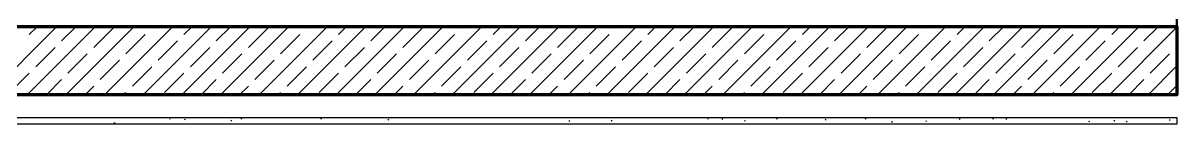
# Model space of a CAD drawing. Header units: metres. Extents: x -4 to 32.3, y -2.1 to 8.5.
# Drawn here: x 29.739 to 32.272, y 2.808 to 3.025 of the extents above; entities that cross this region are included whole.
import ezdxf

# ---------------------------------------------------------------- set-up
doc = ezdxf.new("R2010")
doc.units = ezdxf.units.M
for name, color, linetype, lineweight in [('A-KRESKOWANIE', 8, 'Continuous', 18), ('A-SCIANY-IZOL', 4, 'Continuous', 35), ('A-SCIANY-WYK', 8, 'Continuous', 18), ('A-STROPY', 7, 'Continuous', 50)]:
    doc.layers.add(name, color=color, linetype=linetype, lineweight=lineweight)

msp = doc.modelspace()

# ---------------------------------------------------------------- linework, layer by layer
at = {"layer": 'A-KRESKOWANIE', "lineweight": 25, "ltscale": 0.02}
for points in [[(29.6626, 2.873), (29.8126, 3.023)], [(29.7475, 2.873), (29.8975, 3.023)], [(29.7524, 3.0052), (29.7702, 3.023)], [(29.8231, 2.9911), (29.855, 3.023)], [(29.8323, 2.873), (29.9823, 3.023)], [(29.8938, 2.9769), (29.9362, 3.0193)], [(29.9172, 2.873), (30.0672, 3.023)], [(30.002, 2.873), (30.152, 3.023)], [(30.0211, 3.0193), (30.0247, 3.023)], [(30.0869, 2.873), (30.2369, 3.023)], [(30.0918, 3.0052), (30.1096, 3.023)], [(30.1625, 2.9911), (30.1944, 3.023)], [(30.1717, 2.873), (30.3217, 3.023)], [(30.2332, 2.9769), (30.2756, 3.0193)], [(30.2566, 2.873), (30.4066, 3.023)], [(30.3414, 2.873), (30.4914, 3.023)], [(30.3605, 3.0193), (30.3641, 3.023)], [(30.4263, 2.873), (30.5763, 3.023)], [(30.4312, 3.0052), (30.449, 3.023)], [(30.5019, 2.9911), (30.5338, 3.023)], [(30.5111, 2.873), (30.6611, 3.023)], [(30.5726, 2.9769), (30.615, 3.0193)], [(30.596, 2.873), (30.746, 3.023)], [(30.6808, 2.873), (30.8308, 3.023)], [(30.6999, 3.0193), (30.7036, 3.023)], [(30.7657, 2.873), (30.9157, 3.023)], [(30.7706, 3.0052), (30.7884, 3.023)], [(30.8413, 2.9911), (30.8733, 3.023)], [(30.8505, 2.873), (31.0005, 3.023)], [(30.912, 2.9769), (30.9545, 3.0193)], [(30.9354, 2.873), (31.0854, 3.023)], [(31.0202, 2.873), (31.1702, 3.023)], [(31.0393, 3.0193), (31.043, 3.023)], [(31.1051, 2.873), (31.2551, 3.023)], [(31.11, 3.0052), (31.1278, 3.023)], [(31.1807, 2.9911), (31.2127, 3.023)], [(31.1899, 2.873), (31.3399, 3.023)], [(31.2514, 2.9769), (31.2939, 3.0193)], [(31.2748, 2.873), (31.4248, 3.023)], [(31.3597, 2.873), (31.5097, 3.023)], [(31.3787, 3.0193), (31.3824, 3.023)], [(31.4445, 2.873), (31.5945, 3.023)], [(31.4494, 3.0052), (31.4672, 3.023)], [(31.5201, 2.9911), (31.5521, 3.023)], [(31.5294, 2.873), (31.6794, 3.023)], [(31.5909, 2.9769), (31.6333, 3.0193)], [(31.6142, 2.873), (31.7642, 3.023)], [(31.6991, 2.873), (31.8491, 3.023)], [(31.7181, 3.0193), (31.7218, 3.023)], [(31.7839, 2.873), (31.9339, 3.023)], [(31.7888, 3.0052), (31.8066, 3.023)], [(31.8596, 2.9911), (31.8915, 3.023)], [(31.8688, 2.873), (32.0188, 3.023)], [(31.9303, 2.9769), (31.9727, 3.0193)], [(31.9536, 2.873), (32.1036, 3.023)], [(32.0385, 2.873), (32.1885, 3.023)], [(32.0575, 3.0193), (32.0612, 3.023)], [(32.1233, 2.873), (32.2715, 3.0212)], [(32.1283, 3.0052), (32.1461, 3.023)], [(32.199, 2.9911), (32.2309, 3.023)], [(29.9645, 2.9628), (30.0069, 3.0052)], [(30.0352, 2.9486), (30.0776, 2.9911)], [(30.3039, 2.9628), (30.3463, 3.0052)], [(30.3746, 2.9486), (30.4171, 2.9911)], [(30.6433, 2.9628), (30.6858, 3.0052)], [(30.714, 2.9486), (30.7565, 2.9911)], [(30.9827, 2.9628), (31.0252, 3.0052)], [(31.0535, 2.9486), (31.0959, 2.9911)], [(31.3222, 2.9628), (31.3646, 3.0052)], [(31.3929, 2.9486), (31.4353, 2.9911)], [(31.6616, 2.9628), (31.704, 3.0052)], [(31.7323, 2.9486), (31.7747, 2.9911)], [(32.001, 2.9628), (32.0434, 3.0052)], [(32.0717, 2.9486), (32.1141, 2.9911)], [(29.7665, 2.9345), (29.8089, 2.9769)], [(30.1059, 2.9345), (30.1484, 2.9769)], [(30.4453, 2.9345), (30.4878, 2.9769)], [(30.7848, 2.9345), (30.8272, 2.9769)], [(31.1242, 2.9345), (31.1666, 2.9769)], [(31.4636, 2.9345), (31.506, 2.9769)], [(31.803, 2.9345), (31.8454, 2.9769)], [(32.1424, 2.9345), (32.1848, 2.9769)], [(32.2697, 2.9769), (32.2715, 2.9788)], [(29.8372, 2.9204), (29.8797, 2.9628)], [(29.9079, 2.9062), (29.9504, 2.9486)], [(30.1766, 2.9204), (30.2191, 2.9628)], [(30.2474, 2.9062), (30.2898, 2.9486)], [(30.5161, 2.9204), (30.5585, 2.9628)], [(30.5868, 2.9062), (30.6292, 2.9486)], [(30.8555, 2.9204), (30.8979, 2.9628)], [(30.9262, 2.9062), (30.9686, 2.9486)], [(31.1949, 2.9204), (31.2373, 2.9628)], [(31.2656, 2.9062), (31.308, 2.9486)], [(31.5343, 2.9204), (31.5767, 2.9628)], [(31.605, 2.9062), (31.6474, 2.9486)], [(31.8737, 2.9204), (31.9161, 2.9628)], [(31.9444, 2.9062), (31.9868, 2.9486)], [(32.2131, 2.9204), (32.2555, 2.9628)], [(29.7099, 2.8779), (29.7524, 2.9204)], [(29.9787, 2.8921), (30.0211, 2.9345)], [(30.0494, 2.8779), (30.0918, 2.9204)], [(30.3181, 2.8921), (30.3605, 2.9345)], [(30.3888, 2.8779), (30.4312, 2.9204)], [(30.6575, 2.8921), (30.6999, 2.9345)], [(30.7282, 2.8779), (30.7706, 2.9204)], [(30.9969, 2.8921), (31.0393, 2.9345)], [(31.0676, 2.8779), (31.11, 2.9204)], [(31.3363, 2.8921), (31.3787, 2.9345)], [(31.407, 2.8779), (31.4494, 2.9204)], [(31.6757, 2.8921), (31.7181, 2.9345)], [(31.7464, 2.8779), (31.7888, 2.9204)], [(32.0151, 2.8921), (32.0575, 2.9345)], [(32.0858, 2.8779), (32.1283, 2.9204)], [(32.2082, 2.873), (32.2715, 2.9363)], [(29.7899, 2.873), (29.8231, 2.9062)], [(29.8747, 2.873), (29.8938, 2.8921)], [(30.1293, 2.873), (30.1625, 2.9062)], [(30.2141, 2.873), (30.2332, 2.8921)], [(30.4687, 2.873), (30.5019, 2.9062)], [(30.5536, 2.873), (30.5726, 2.8921)], [(30.8081, 2.873), (30.8413, 2.9062)], [(30.893, 2.873), (30.912, 2.8921)], [(31.1475, 2.873), (31.1807, 2.9062)], [(31.2324, 2.873), (31.2514, 2.8921)], [(31.4869, 2.873), (31.5201, 2.9062)], [(31.5718, 2.873), (31.5909, 2.8921)], [(31.8263, 2.873), (31.8596, 2.9062)], [(31.9112, 2.873), (31.9303, 2.8921)], [(32.1658, 2.873), (32.199, 2.9062)], [(32.2506, 2.873), (32.2697, 2.8921)], [(29.9596, 2.873), (29.9645, 2.8779)], [(30.299, 2.873), (30.3039, 2.8779)], [(30.6384, 2.873), (30.6433, 2.8779)], [(30.9778, 2.873), (30.9827, 2.8779)], [(31.3172, 2.873), (31.3222, 2.8779)], [(31.6566, 2.873), (31.6616, 2.8779)], [(31.9961, 2.873), (32.001, 2.8779)], [(29.9381, 2.8116), (29.9405, 2.8119)], [(30.0618, 2.8184), (30.0605, 2.8203)], [(30.0947, 2.8173), (30.0934, 2.8193)], [(30.1949, 2.816), (30.1972, 2.8169)], [(30.2187, 2.8196), (30.2166, 2.8206)], [(30.3941, 2.8196), (30.3919, 2.8205)], [(30.5403, 2.8174), (30.5417, 2.8193)], [(30.9389, 2.8143), (30.9376, 2.8164)], [(31.0305, 2.8149), (31.0318, 2.817)], [(31.2436, 2.8191), (31.2415, 2.8203)], [(31.2744, 2.8183), (31.2727, 2.8199)], [(31.3247, 2.8151), (31.3223, 2.8155)], [(31.3949, 2.8191), (31.3927, 2.8202)], [(31.5016, 2.8172), (31.4996, 2.8184)], [(31.5891, 2.8195), (31.5882, 2.8217)], [(31.6462, 2.8123), (31.6462, 2.8147)], [(31.7215, 2.814), (31.72, 2.8159)], [(31.796, 2.8189), (31.7942, 2.8205)], [(31.8671, 2.8199), (31.8694, 2.8205)], [(31.8969, 2.8186), (31.8979, 2.8208)], [(32.0806, 2.8136), (32.0783, 2.8141)], [(32.1354, 2.8151), (32.1332, 2.8161)], [(32.1626, 2.813), (32.1611, 2.8149)], [(32.2563, 2.8163), (32.2558, 2.8186)]]:
    msp.add_lwpolyline(points, dxfattribs=at)
at = {"layer": 'A-SCIANY-IZOL', "lineweight": 50, "ltscale": 0.02}
msp.add_lwpolyline([(28.6765, 3.073), (28.6765, 3.073), (28.6765, 3.073), (32.2715, 3.073), (32.2715, 3.073), (32.2715, 3.073), (32.2715, 3.023), (32.2715, 3.023), (32.2715, 3.023), (28.6765, 3.023), (28.6765, 3.023), (28.6765, 3.023)], close=True, dxfattribs=at)
at = {"layer": 'A-SCIANY-WYK', "lineweight": 25, "ltscale": 0.02}
msp.add_lwpolyline([(28.6765, 2.823), (32.2715, 2.823), (32.2715, 2.823), (32.2715, 2.823), (32.2715, 2.808), (32.2715, 2.808), (32.2715, 2.808), (28.6765, 2.808)], dxfattribs=at)
at = {"layer": 'A-STROPY', "lineweight": 70, "ltscale": 0.02}
msp.add_lwpolyline([(28.6615, 2.873), (28.6615, 2.873), (28.6615, 3.023), (28.6615, 3.023), (28.6615, 3.023), (32.2715, 3.023), (32.2715, 3.023), (32.2715, 3.023), (32.2715, 2.873), (32.2715, 2.873), (32.2715, 2.873), (28.6615, 2.873)], close=True, dxfattribs=at)

doc.saveas('drawing.dxf')
